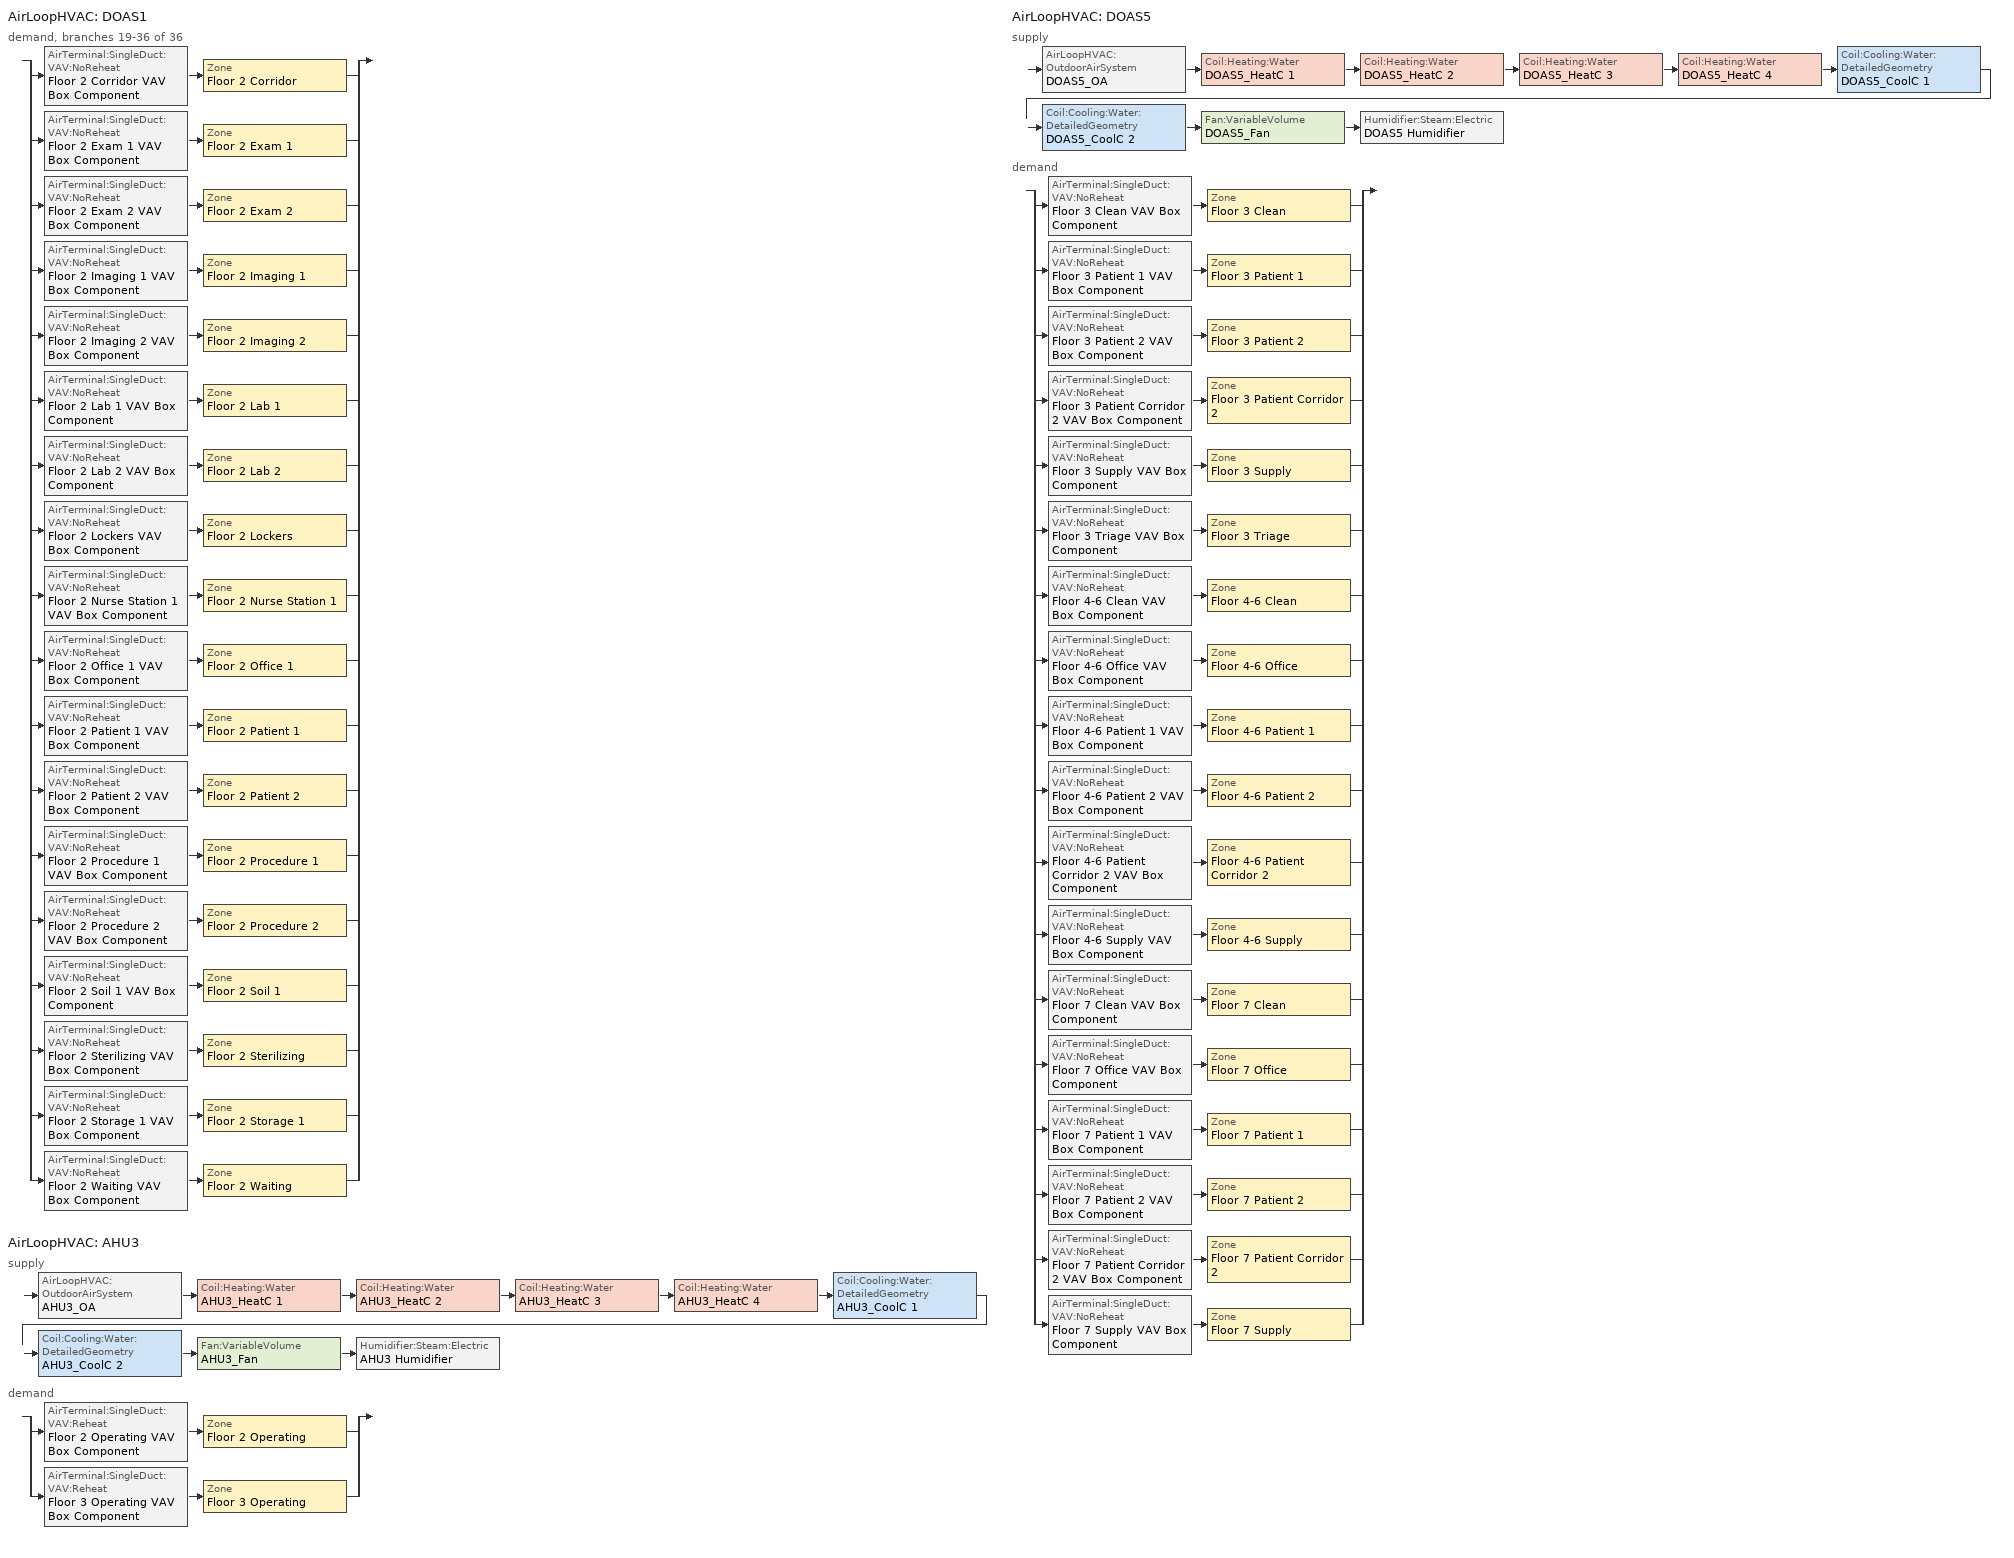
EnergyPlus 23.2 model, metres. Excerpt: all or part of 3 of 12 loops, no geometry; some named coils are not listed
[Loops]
AirLoopHVAC 'DOAS1'
 demand, branches 19-36 of 36: split
  | AirTerminal:SingleDuct:VAV:NoReheat 'Floor 2 Corridor VAV Box Component' > Zone 'Floor 2 Corridor'
  | AirTerminal:SingleDuct:VAV:NoReheat 'Floor 2 Exam 1 VAV Box Component' > Zone 'Floor 2 Exam 1'
  | AirTerminal:SingleDuct:VAV:NoReheat 'Floor 2 Exam 2 VAV Box Component' > Zone 'Floor 2 Exam 2'
  | AirTerminal:SingleDuct:VAV:NoReheat 'Floor 2 Imaging 1 VAV Box Component' > Zone 'Floor 2 Imaging 1'
  | AirTerminal:SingleDuct:VAV:NoReheat 'Floor 2 Imaging 2 VAV Box Component' > Zone 'Floor 2 Imaging 2'
  | AirTerminal:SingleDuct:VAV:NoReheat 'Floor 2 Lab 1 VAV Box Component' > Zone 'Floor 2 Lab 1'
  | AirTerminal:SingleDuct:VAV:NoReheat 'Floor 2 Lab 2 VAV Box Component' > Zone 'Floor 2 Lab 2'
  | AirTerminal:SingleDuct:VAV:NoReheat 'Floor 2 Lockers VAV Box Component' > Zone 'Floor 2 Lockers'
  | AirTerminal:SingleDuct:VAV:NoReheat 'Floor 2 Nurse Station 1 VAV Box Component' > Zone 'Floor 2 Nurse Station 1'
  | AirTerminal:SingleDuct:VAV:NoReheat 'Floor 2 Office 1 VAV Box Component' > Zone 'Floor 2 Office 1'
  | AirTerminal:SingleDuct:VAV:NoReheat 'Floor 2 Patient 1 VAV Box Component' > Zone 'Floor 2 Patient 1'
  | AirTerminal:SingleDuct:VAV:NoReheat 'Floor 2 Patient 2 VAV Box Component' > Zone 'Floor 2 Patient 2'
  | AirTerminal:SingleDuct:VAV:NoReheat 'Floor 2 Procedure 1 VAV Box Component' > Zone 'Floor 2 Procedure 1'
  | AirTerminal:SingleDuct:VAV:NoReheat 'Floor 2 Procedure 2 VAV Box Component' > Zone 'Floor 2 Procedure 2'
  | AirTerminal:SingleDuct:VAV:NoReheat 'Floor 2 Soil 1 VAV Box Component' > Zone 'Floor 2 Soil 1'
  | AirTerminal:SingleDuct:VAV:NoReheat 'Floor 2 Sterilizing VAV Box Component' > Zone 'Floor 2 Sterilizing'
  | AirTerminal:SingleDuct:VAV:NoReheat 'Floor 2 Storage 1 VAV Box Component' > Zone 'Floor 2 Storage 1'
  | AirTerminal:SingleDuct:VAV:NoReheat 'Floor 2 Waiting VAV Box Component' > Zone 'Floor 2 Waiting'
AirLoopHVAC 'AHU3'
 supply: AirLoopHVAC:OutdoorAirSystem 'AHU3_OA' > Coil:Heating:Water 'AHU3_HeatC 1' > Coil:Heating:Water 'AHU3_HeatC 2' > Coil:Heating:Water 'AHU3_HeatC 3' > Coil:Heating:Water 'AHU3_HeatC 4' > Coil:Cooling:Water:DetailedGeometry 'AHU3_CoolC 1' > Coil:Cooling:Water:DetailedGeometry 'AHU3_CoolC 2' > Fan:VariableVolume 'AHU3_Fan' > Humidifier:Steam:Electric 'AHU3 Humidifier'
 demand: split
  | AirTerminal:SingleDuct:VAV:Reheat 'Floor 2 Operating VAV Box Component' > Zone 'Floor 2 Operating'
  | AirTerminal:SingleDuct:VAV:Reheat 'Floor 3 Operating VAV Box Component' > Zone 'Floor 3 Operating'
AirLoopHVAC 'DOAS5'
 supply: AirLoopHVAC:OutdoorAirSystem 'DOAS5_OA' > Coil:Heating:Water 'DOAS5_HeatC 1' > Coil:Heating:Water 'DOAS5_HeatC 2' > Coil:Heating:Water 'DOAS5_HeatC 3' > Coil:Heating:Water 'DOAS5_HeatC 4' > Coil:Cooling:Water:DetailedGeometry 'DOAS5_CoolC 1' > Coil:Cooling:Water:DetailedGeometry 'DOAS5_CoolC 2' > Fan:VariableVolume 'DOAS5_Fan' > Humidifier:Steam:Electric 'DOAS5 Humidifier'
 demand: split
  | AirTerminal:SingleDuct:VAV:NoReheat 'Floor 3 Clean VAV Box Component' > Zone 'Floor 3 Clean'
  | AirTerminal:SingleDuct:VAV:NoReheat 'Floor 3 Patient 1 VAV Box Component' > Zone 'Floor 3 Patient 1'
  | AirTerminal:SingleDuct:VAV:NoReheat 'Floor 3 Patient 2 VAV Box Component' > Zone 'Floor 3 Patient 2'
  | AirTerminal:SingleDuct:VAV:NoReheat 'Floor 3 Patient Corridor 2 VAV Box Component' > Zone 'Floor 3 Patient Corridor 2'
  | AirTerminal:SingleDuct:VAV:NoReheat 'Floor 3 Supply VAV Box Component' > Zone 'Floor 3 Supply'
  | AirTerminal:SingleDuct:VAV:NoReheat 'Floor 3 Triage VAV Box Component' > Zone 'Floor 3 Triage'
  | AirTerminal:SingleDuct:VAV:NoReheat 'Floor 4-6 Clean VAV Box Component' > Zone 'Floor 4-6 Clean'
  | AirTerminal:SingleDuct:VAV:NoReheat 'Floor 4-6 Office VAV Box Component' > Zone 'Floor 4-6 Office'
  | AirTerminal:SingleDuct:VAV:NoReheat 'Floor 4-6 Patient 1 VAV Box Component' > Zone 'Floor 4-6 Patient 1'
  | AirTerminal:SingleDuct:VAV:NoReheat 'Floor 4-6 Patient 2 VAV Box Component' > Zone 'Floor 4-6 Patient 2'
  | AirTerminal:SingleDuct:VAV:NoReheat 'Floor 4-6 Patient Corridor 2 VAV Box Component' > Zone 'Floor 4-6 Patient Corridor 2'
  | AirTerminal:SingleDuct:VAV:NoReheat 'Floor 4-6 Supply VAV Box Component' > Zone 'Floor 4-6 Supply'
  | AirTerminal:SingleDuct:VAV:NoReheat 'Floor 7 Clean VAV Box Component' > Zone 'Floor 7 Clean'
  | AirTerminal:SingleDuct:VAV:NoReheat 'Floor 7 Office VAV Box Component' > Zone 'Floor 7 Office'
  | AirTerminal:SingleDuct:VAV:NoReheat 'Floor 7 Patient 1 VAV Box Component' > Zone 'Floor 7 Patient 1'
  | AirTerminal:SingleDuct:VAV:NoReheat 'Floor 7 Patient 2 VAV Box Component' > Zone 'Floor 7 Patient 2'
  | AirTerminal:SingleDuct:VAV:NoReheat 'Floor 7 Patient Corridor 2 VAV Box Component' > Zone 'Floor 7 Patient Corridor 2'
  | AirTerminal:SingleDuct:VAV:NoReheat 'Floor 7 Supply VAV Box Component' > Zone 'Floor 7 Supply'
[ComponentCost:LineItem]
Name | Line Item Type | Item | Cost per Each {$} | Quantity | Cost per Unit of Output Capacity {$/kW}
Daylighting:Floor 2 Corridor | Daylighting:Controls | Floor 2 Corridor | 1 | 1
Infiltration:Floor 2 Corridor | General | Floor 2 Corridor | 1 | 0
LIGHTING EQUIP:Floor 2 Corridor | Lights | Floor 2 Corridor |  |  | 1
ElectricEquipment:Floor 2 Corridor:ElecPlug | General | Floor 2 Corridor | 1 | 0.5217
Infiltration:Floor 2 Exam 1 | General | Floor 2 Exam 1 | 1 | 0
People:Floor 2 Exam 1 | General | Floor 2 Exam 1 | 1 | 20.9924
LIGHTING EQUIP:Floor 2 Exam 1 | Lights | Floor 2 Exam 1 |  |  | 1
ElectricEquipment:Floor 2 Exam 1:ElecPlug | General | Floor 2 Exam 1 | 1 | 4.1985
People:Floor 2 Exam 2 | General | Floor 2 Exam 2 | 1 | 6.7475
LIGHTING EQUIP:Floor 2 Exam 2 | Lights | Floor 2 Exam 2 |  |  | 1
ElectricEquipment:Floor 2 Exam 2:ElecPlug | General | Floor 2 Exam 2 | 1 | 1.3495
People:Floor 2 Imaging 1 | General | Floor 2 Imaging 1 | 1 | 11.5458
LIGHTING EQUIP:Floor 2 Imaging 1 | Lights | Floor 2 Imaging 1 |  |  | 1
ElectricEquipment:Floor 2 Imaging 1:ElecPlug | General | Floor 2 Imaging 1 | 1 | 2.3092
ElectricEquipment:Floor 2 Imaging 1:ElecProcess | General | Floor 2 Imaging 1 | 1 | 18.4797
Infiltration:Floor 2 Imaging 2 | General | Floor 2 Imaging 2 | 1 | 0
People:Floor 2 Imaging 2 | General | Floor 2 Imaging 2 | 1 | 16.9938
LIGHTING EQUIP:Floor 2 Imaging 2 | Lights | Floor 2 Imaging 2 |  |  | 1
ElectricEquipment:Floor 2 Imaging 2:ElecPlug | General | Floor 2 Imaging 2 | 1 | 3.3988
ElectricEquipment:Floor 2 Imaging 2:ElecProcess | General | Floor 2 Imaging 2 | 1 | 27.1996
People:Floor 2 Lab 1 | General | Floor 2 Lab 1 | 1 | 11.3959
LIGHTING EQUIP:Floor 2 Lab 1 | Lights | Floor 2 Lab 1 |  |  | 1
ElectricEquipment:Floor 2 Lab 1:ElecPlug | General | Floor 2 Lab 1 | 1 | 2.2792
ElectricEquipment:Floor 2 Lab 1:ElecProcess | General | Floor 2 Lab 1 | 1 | 6.8396
People:Floor 2 Lab 2 | General | Floor 2 Lab 2 | 1 | 16.9938
LIGHTING EQUIP:Floor 2 Lab 2 | Lights | Floor 2 Lab 2 |  |  | 1
ElectricEquipment:Floor 2 Lab 2:ElecPlug | General | Floor 2 Lab 2 | 1 | 3.3988
ElectricEquipment:Floor 2 Lab 2:ElecProcess | General | Floor 2 Lab 2 | 1 | 10.1995
People:Floor 2 Lockers | General | Floor 2 Lockers | 1 | 3.7486
LIGHTING EQUIP:Floor 2 Lockers | Lights | Floor 2 Lockers |  |  | 1
ElectricEquipment:Floor 2 Lockers:ElecPlug | General | Floor 2 Lockers | 1 | 0.1874
People:Floor 2 Nurse Station 1 | General | Floor 2 Nurse Station 1 | 1 | 6.4477
LIGHTING EQUIP:Floor 2 Nurse Station 1 | Lights | Floor 2 Nurse Station 1 |  |  | 1
ElectricEquipment:Floor 2 Nurse Station 1:ElecPlug | General | Floor 2 Nurse Station 1 | 1 | 0.3224
ElectricEquipment:Floor 2 Nurse Station 1:ElecProcess | General | Floor 2 Nurse Station 1 | 1 | 0.6448
People:Floor 2 Office 1 | General | Floor 2 Office 1 | 1 | 11.6957
LIGHTING EQUIP:Floor 2 Office 1 | Lights | Floor 2 Office 1 |  |  | 1
ElectricEquipment:Floor 2 Office 1:ElecPlug | General | Floor 2 Office 1 | 1 | 1.1696
Infiltration:Floor 2 Operating | General | Floor 2 Operating | 1 | 0
People:Floor 2 Operating | General | Floor 2 Operating | 1 | 96.345
LIGHTING EQUIP:Floor 2 Operating | Lights | Floor 2 Operating |  |  | 1
ElectricEquipment:Floor 2 Operating:ElecPlug | General | Floor 2 Operating | 1 | 19.269
ElectricEquipment:Floor 2 Operating:ElecProcess | General | Floor 2 Operating | 1 | 57.8249
Infiltration:Floor 2 Patient 1 | General | Floor 2 Patient 1 | 1 | 0
People:Floor 2 Patient 1 | General | Floor 2 Patient 1 | 1 | 17.0338
LIGHTING EQUIP:Floor 2 Patient 1 | Lights | Floor 2 Patient 1 |  |  | 1
ElectricEquipment:Floor 2 Patient 1:ElecPlug | General | Floor 2 Patient 1 | 1 | 3.4068
People:Floor 2 Patient 2 | General | Floor 2 Patient 2 | 1 | 14.0249
LIGHTING EQUIP:Floor 2 Patient 2 | Lights | Floor 2 Patient 2 |  |  | 1
ElectricEquipment:Floor 2 Patient 2:ElecPlug | General | Floor 2 Patient 2 | 1 | 2.805
People:Floor 2 Procedure 1 | General | Floor 2 Procedure 1 | 1 | 12.5954
LIGHTING EQUIP:Floor 2 Procedure 1 | Lights | Floor 2 Procedure 1 |  |  | 1
ElectricEquipment:Floor 2 Procedure 1:ElecPlug | General | Floor 2 Procedure 1 | 1 | 2.5191
ElectricEquipment:Floor 2 Procedure 1:ElecProcess | General | Floor 2 Procedure 1 | 1 | 7.5596
People:Floor 2 Procedure 2 | General | Floor 2 Procedure 2 | 1 | 6.7975
LIGHTING EQUIP:Floor 2 Procedure 2 | Lights | Floor 2 Procedure 2 |  |  | 1
ElectricEquipment:Floor 2 Procedure 2:ElecPlug | General | Floor 2 Procedure 2 | 1 | 1.3595
ElectricEquipment:Floor 2 Procedure 2:ElecProcess | General | Floor 2 Procedure 2 | 1 | 4.0798
People:Floor 2 Soil 1 | General | Floor 2 Soil 1 | 1 | 2.4141
LIGHTING EQUIP:Floor 2 Soil 1 | Lights | Floor 2 Soil 1 |  |  | 1
LIGHTING EQUIP:Floor 2 Sterilizing | Lights | Floor 2 Sterilizing |  |  | 1
ElectricEquipment:Floor 2 Sterilizing:ElecPlug | General | Floor 2 Sterilizing | 1 | 1.3595
ElectricEquipment:Floor 2 Sterilizing:ElecProcess | General | Floor 2 Sterilizing | 1 | 6.8001
GasEquipment:Floor 2 Sterilizing:GasProcess | General | Floor 2 Sterilizing | 1 | 9.5203
LIGHTING EQUIP:Floor 2 Storage 1 | Lights | Floor 2 Storage 1 |  |  | 1
ElectricEquipment:Floor 2 Storage 1:ElecPlug | General | Floor 2 Storage 1 | 1 | 1.4995
Daylighting:Floor 2 Waiting | Daylighting:Controls | Floor 2 Waiting | 1 | 1
Infiltration:Floor 2 Waiting | General | Floor 2 Waiting | 1 | 0
People:Floor 2 Waiting | General | Floor 2 Waiting | 1 | 116.9937
LIGHTING EQUIP:Floor 2 Waiting | Lights | Floor 2 Waiting |  |  | 1
ElectricEquipment:Floor 2 Waiting:ElecPlug | General | Floor 2 Waiting | 1 | 0.3913
People:Floor 3 Clean | General | Floor 3 Clean | 1 | 2.4991
LIGHTING EQUIP:Floor 3 Clean | Lights | Floor 3 Clean |  |  | 1
ElectricEquipment:Floor 3 Clean:ElecPlug | General | Floor 3 Clean | 1 | 1.0001
Infiltration:Floor 3 Operating | General | Floor 3 Operating | 1 | 0
People:Floor 3 Operating | General | Floor 3 Operating | 1 | 8.9971
LIGHTING EQUIP:Floor 3 Operating | Lights | Floor 3 Operating |  |  | 1
ElectricEquipment:Floor 3 Operating:ElecPlug | General | Floor 3 Operating | 1 | 1.7994
ElectricEquipment:Floor 3 Operating:ElecProcess | General | Floor 3 Operating | 1 | 5.3999
Infiltration:Floor 3 Patient 1 | General | Floor 3 Patient 1 | 1 | 0
People:Floor 3 Patient 1 | General | Floor 3 Patient 1 | 1 | 24.9909
LIGHTING EQUIP:Floor 3 Patient 1 | Lights | Floor 3 Patient 1 |  |  | 1
ElectricEquipment:Floor 3 Patient 1:ElecPlug | General | Floor 3 Patient 1 | 1 | 4.9982
Infiltration:Floor 3 Patient 2 | General | Floor 3 Patient 2 | 1 | 0
People:Floor 3 Patient 2 | General | Floor 3 Patient 2 | 1 | 24.9909
LIGHTING EQUIP:Floor 3 Patient 2 | Lights | Floor 3 Patient 2 |  |  | 1
ElectricEquipment:Floor 3 Patient 2:ElecPlug | General | Floor 3 Patient 2 | 1 | 4.9982
Daylighting:Floor 3 Patient Corridor 2 | Daylighting:Controls | Floor 3 Patient Corridor 2 | 1 | 1
Infiltration:Floor 3 Patient Corridor 2 | General | Floor 3 Patient Corridor 2 | 1 | 0
LIGHTING EQUIP:Floor 3 Patient Corridor 2 | Lights | Floor 3 Patient Corridor 2 |  |  | 1
ElectricEquipment:Floor 3 Patient Corridor 2:ElecPlug | General | Floor 3 Patient Corridor 2 | 1 | 0.3355
Infiltration:Floor 3 Supply | General | Floor 3 Supply | 1 | 0
LIGHTING EQUIP:Floor 3 Supply | Lights | Floor 3 Supply |  |  | 1
ElectricEquipment:Floor 3 Supply:ElecPlug | General | Floor 3 Supply | 1 | 3.6787
Infiltration:Floor 3 Triage | General | Floor 3 Triage | 1 | 0
People:Floor 3 Triage | General | Floor 3 Triage | 1 | 7.4973
LIGHTING EQUIP:Floor 3 Triage | Lights | Floor 3 Triage |  |  | 1
ElectricEquipment:Floor 3 Triage:ElecPlug | General | Floor 3 Triage | 1 | 1.4995
People:Floor 4-6 Clean | General | Floor 4-6 Clean | 1 | 7.4973
LIGHTING EQUIP:Floor 4-6 Clean | Lights | Floor 4-6 Clean |  |  | 1
ElectricEquipment:Floor 4-6 Clean:ElecPlug | General | Floor 4-6 Clean | 1 | 3.0003
Daylighting:Floor 4-6 Office | Daylighting:Controls | Floor 4-6 Office | 1 | 1
Infiltration:Floor 4-6 Office | General | Floor 4-6 Office | 1 | 0
People:Floor 4-6 Office | General | Floor 4-6 Office | 1 | 22.4918
LIGHTING EQUIP:Floor 4-6 Office | Lights | Floor 4-6 Office |  |  | 1
ElectricEquipment:Floor 4-6 Office:ElecPlug | General | Floor 4-6 Office | 1 | 2.2492
Infiltration:Floor 4-6 Patient 1 | General | Floor 4-6 Patient 1 | 1 | 0
People:Floor 4-6 Patient 1 | General | Floor 4-6 Patient 1 | 1 | 74.9728
LIGHTING EQUIP:Floor 4-6 Patient 1 | Lights | Floor 4-6 Patient 1 |  |  | 1
ElectricEquipment:Floor 4-6 Patient 1:ElecPlug | General | Floor 4-6 Patient 1 | 1 | 14.9946
Infiltration:Floor 4-6 Patient 2 | General | Floor 4-6 Patient 2 | 1 | 0
People:Floor 4-6 Patient 2 | General | Floor 4-6 Patient 2 | 1 | 74.9728
LIGHTING EQUIP:Floor 4-6 Patient 2 | Lights | Floor 4-6 Patient 2 |  |  | 1
ElectricEquipment:Floor 4-6 Patient 2:ElecPlug | General | Floor 4-6 Patient 2 | 1 | 14.9946
Daylighting:Floor 4-6 Patient Corridor 2 | Daylighting:Controls | Floor 4-6 Patient Corridor 2 | 1 | 1
Infiltration:Floor 4-6 Patient Corridor 2 | General | Floor 4-6 Patient Corridor 2 | 1 | 0
LIGHTING EQUIP:Floor 4-6 Patient Corridor 2 | Lights | Floor 4-6 Patient Corridor 2 |  |  | 1
ElectricEquipment:Floor 4-6 Patient Corridor 2:ElecPlug | General | Floor 4-6 Patient Corridor 2 | 1 | 1.0066
Infiltration:Floor 4-6 Supply | General | Floor 4-6 Supply | 1 | 0
LIGHTING EQUIP:Floor 4-6 Supply | Lights | Floor 4-6 Supply |  |  | 1
ElectricEquipment:Floor 4-6 Supply:ElecPlug | General | Floor 4-6 Supply | 1 | 11.036
People:Floor 7 Clean | General | Floor 7 Clean | 1 | 2.4991
LIGHTING EQUIP:Floor 7 Clean | Lights | Floor 7 Clean |  |  | 1
ElectricEquipment:Floor 7 Clean:ElecPlug | General | Floor 7 Clean | 1 | 1.0001
Daylighting:Floor 7 Office | Daylighting:Controls | Floor 7 Office | 1 | 1
Infiltration:Floor 7 Office | General | Floor 7 Office | 1 | 0
People:Floor 7 Office | General | Floor 7 Office | 1 | 7.4973
LIGHTING EQUIP:Floor 7 Office | Lights | Floor 7 Office |  |  | 1
ElectricEquipment:Floor 7 Office:ElecPlug | General | Floor 7 Office | 1 | 0.7497
Infiltration:Floor 7 Patient 1 | General | Floor 7 Patient 1 | 1 | 0
People:Floor 7 Patient 1 | General | Floor 7 Patient 1 | 1 | 24.9909
LIGHTING EQUIP:Floor 7 Patient 1 | Lights | Floor 7 Patient 1 |  |  | 1
ElectricEquipment:Floor 7 Patient 1:ElecPlug | General | Floor 7 Patient 1 | 1 | 4.9982
Infiltration:Floor 7 Patient 2 | General | Floor 7 Patient 2 | 1 | 0
People:Floor 7 Patient 2 | General | Floor 7 Patient 2 | 1 | 24.9909
LIGHTING EQUIP:Floor 7 Patient 2 | Lights | Floor 7 Patient 2 |  |  | 1
ElectricEquipment:Floor 7 Patient 2:ElecPlug | General | Floor 7 Patient 2 | 1 | 4.9982
Daylighting:Floor 7 Patient Corridor 2 | Daylighting:Controls | Floor 7 Patient Corridor 2 | 1 | 1
Infiltration:Floor 7 Patient Corridor 2 | General | Floor 7 Patient Corridor 2 | 1 | 0
LIGHTING EQUIP:Floor 7 Patient Corridor 2 | Lights | Floor 7 Patient Corridor 2 |  |  | 1
ElectricEquipment:Floor 7 Patient Corridor 2:ElecPlug | General | Floor 7 Patient Corridor 2 | 1 | 0.3355
Infiltration:Floor 7 Supply | General | Floor 7 Supply | 1 | 0
LIGHTING EQUIP:Floor 7 Supply | Lights | Floor 7 Supply |  |  | 1
ElectricEquipment:Floor 7 Supply:ElecPlug | General | Floor 7 Supply | 1 | 3.6787
[Sizing:Zone] Zone Cooling Design Supply Air Temperature Input Method=SupplyAirTemperature; Zone Cooling Design Supply Air Temperature {C}=13; Zone Heating Design Supply Air Temperature Input Method=SupplyAirTemperature; Zone Heating Design Supply Air Temperature {C}=40; Zone Cooling Design Supply Air Humidity Ratio {kgWater/kgDryAir}=0.0085; Zone Heating Design Supply Air Humidity Ratio {kgWater/kgDryAir}=0.008; Cooling Design Air Flow Method=DesignDayWithLimit; Cooling Minimum Air Flow Fraction=0; Heating Design Air Flow Method=DesignDay; Heating Design Air Flow Rate {m3/s}=0; Account for Dedicated Outdoor Air System=No; Dedicated Outdoor Air System Control Strategy=NeutralSupplyAir; Dedicated Outdoor Air Low Setpoint Temperature for Design {C}=autosize; Dedicated Outdoor Air High Setpoint Temperature for Design {C}=autosize
Name | Design Specification Outdoor Air Object | Cooling Minimum Air Flow {m3/s}
Floor 2 Corridor | SZ DSOA Floor 2 Corridor | 0.670795
Floor 2 Exam 1 | SZ DSOA Floor 2 Exam 1 | 1.81369
Floor 2 Exam 2 | SZ DSOA Floor 2 Exam 2 | 0.582973
Floor 2 Imaging 1 | SZ DSOA Floor 2 Imaging 1 | 0.997532
Floor 2 Imaging 2 | SZ DSOA Floor 2 Imaging 2 | 1.46823
Floor 2 Lab 1 | SZ DSOA Floor 2 Lab 1 | 0.984577
Floor 2 Lab 2 | SZ DSOA Floor 2 Lab 2 | 1.46823
Floor 2 Lockers | SZ DSOA Floor 2 Lockers | 0.412954
Floor 2 Nurse Station 1 | SZ DSOA Floor 2 Nurse Station 1
Floor 2 Office 1 | SZ DSOA Floor 2 Office 1
Floor 2 Operating | SZ DSOA Floor 2 Operating | 30.3242
Floor 2 Patient 1 | SZ DSOA Floor 2 Patient 1 | 0.536132
Floor 2 Patient 2 | SZ DSOA Floor 2 Patient 2 | 0.441428
Floor 2 Procedure 1 | SZ DSOA Floor 2 Procedure 1 | 2.37862
Floor 2 Procedure 2 | SZ DSOA Floor 2 Procedure 2 | 1.2837
Floor 2 Soil 1 | SZ DSOA Floor 2 Soil 1 | 0.360542
Floor 2 Sterilizing | SZ DSOA Floor 2 Sterilizing | 0.992726
Floor 2 Storage 1 | SZ DSOA Floor 2 Storage 1
Floor 2 Waiting | SZ DSOA Floor 2 Waiting
Floor 3 Clean | SZ DSOA Floor 3 Clean | 0.137258
Floor 3 Operating | SZ DSOA Floor 3 Operating | 2.83168
Floor 3 Patient 1 | SZ DSOA Floor 3 Patient 1 | 0.786579
Floor 3 Patient 2 | SZ DSOA Floor 3 Patient 2 | 0.786579
Floor 3 Patient Corridor 2 | SZ DSOA Floor 3 Patient Corridor 2 | 0.431373
Floor 3 Supply | SZ DSOA Floor 3 Supply | 0.949432
Floor 3 Triage | SZ DSOA Floor 3 Triage | 1.17987
Floor 4-6 Clean | SZ DSOA Floor 4-6 Clean | 0.137258
Floor 4-6 Office | SZ DSOA Floor 4-6 Office
Floor 4-6 Patient 1 | SZ DSOA Floor 4-6 Patient 1 | 0.786579
Floor 4-6 Patient 2 | SZ DSOA Floor 4-6 Patient 2 | 0.786579
Floor 4-6 Patient Corridor 2 | SZ DSOA Floor 4-6 Patient Corridor 2 | 0.431373
Floor 4-6 Supply | SZ DSOA Floor 4-6 Supply | 0.949432
Floor 7 Clean | SZ DSOA Floor 7 Clean | 0.137258
Floor 7 Office | SZ DSOA Floor 7 Office
Floor 7 Patient 1 | SZ DSOA Floor 7 Patient 1 | 0.786579
Floor 7 Patient 2 | SZ DSOA Floor 7 Patient 2 | 0.786579
Floor 7 Patient Corridor 2 | SZ DSOA Floor 7 Patient Corridor 2 | 0.431373
Floor 7 Supply | SZ DSOA Floor 7 Supply | 0.949432
[DesignSpecification:OutdoorAir]
Name | Outdoor Air Method | Outdoor Air Flow per Person {m3/s-person} | Outdoor Air Flow per Zone Floor Area {m3/s-m2} | Outdoor Air Flow per Zone {m3/s} | Outdoor Air Flow Air Changes per Hour {1/hr}
SZ DSOA Floor 2 Corridor | Flow/Zone | 0 | 0 | 0.147344
Floor 2 Corridor VAV Box OA Design Spec; Floor 3 Patient Corridor 2 VAV Box OA Design Spec; Floor 4-6 Patient Corridor 2 VAV Box OA Design Spec; Floor 7 Patient Corridor 2 VAV Box OA Design Spec | Sum | 0 | 0.000305 | 0 | 0
SZ DSOA Floor 2 Exam 1 | Flow/Zone | 0 | 0 | 0.168551
Floor 2 Exam 1 VAV Box OA Design Spec; Floor 2 Exam 2 VAV Box OA Design Spec; Floor 2 Imaging 1 VAV Box OA Design Spec; Floor 2 Imaging 2 VAV Box OA Design Spec; Floor 2 Lab 1 VAV Box OA Design Spec; Floor 2 Lab 2 VAV Box OA Design Spec; Floor 2 Nurse Station 1 VAV Box OA Design Spec; Floor 2 Office 1 VAV Box OA Design Spec; Floor 2 Soil 1 VAV Box OA Design Spec; Floor 2 Waiting VAV Box OA Design Spec; Floor 3 Clean VAV Box OA Design Spec; Floor 4-6 Clean VAV Box OA Design Spec; Floor 4-6 Office VAV Box OA Design Spec; Floor 7 Clean VAV Box OA Design Spec; Floor 7 Office VAV Box OA Design Spec | Sum | 0.00236 | 0.000305 | 0 | 0
SZ DSOA Floor 2 Exam 2 | Flow/Zone | 0 | 0 | 0.054177
SZ DSOA Floor 2 Imaging 1 | Flow/Zone | 0 | 0 | 0.0927029
SZ DSOA Floor 2 Imaging 2; SZ DSOA Floor 2 Lab 2 | Flow/Zone | 0 | 0 | 0.136446
SZ DSOA Floor 2 Lab 1 | Flow/Zone | 0 | 0 | 0.091499
SZ DSOA Floor 2 Lockers | Flow/Zone | 0 | 0 | 0.17698
Floor 2 Lockers VAV Box OA Design Spec | Sum | 0 | 0.00254 | 0 | 0
SZ DSOA Floor 2 Nurse Station 1 | Flow/Zone | 0 | 0 | 0.0517692
SZ DSOA Floor 2 Office 1 | Flow/Zone | 0 | 0 | 0.0939069
SZ DSOA Floor 2 Operating | Flow/Zone | 0 | 0 | 6.06484
Floor 2 Operating VAV Box OA Design Spec | Flow/Zone | 0 | 0 | 6.0648 | 0
SZ DSOA Floor 2 Patient 1 | Flow/Zone | 0 | 0 | 0.536132
Floor 2 Patient 1 VAV Box OA Design Spec; Floor 2 Patient 2 VAV Box OA Design Spec; Floor 3 Patient 1 VAV Box OA Design Spec; Floor 3 Patient 2 VAV Box OA Design Spec; Floor 3 Triage VAV Box OA Design Spec; Floor 4-6 Patient 1 VAV Box OA Design Spec; Floor 4-6 Patient 2 VAV Box OA Design Spec; Floor 7 Patient 1 VAV Box OA Design Spec; Floor 7 Patient 2 VAV Box OA Design Spec | Sum | 0 | 0 | 0 | 2
SZ DSOA Floor 2 Patient 2 | Flow/Zone | 0 | 0 | 0.441428
SZ DSOA Floor 2 Procedure 1 | Flow/Zone | 0 | 0 | 0.594654
Floor 2 Procedure 1 VAV Box OA Design Spec; Floor 2 Procedure 2 VAV Box OA Design Spec | Sum | 0 | 0 | 0 | 3
SZ DSOA Floor 2 Procedure 2 | Flow/Zone | 0 | 0 | 0.320924
SZ DSOA Floor 2 Soil 1 | Flow/Zone | 0 | 0 | 0.0193833
SZ DSOA Floor 2 Sterilizing | Flow/Zone | 0 | 0 | 0.0770724
Floor 2 Sterilizing VAV Box OA Design Spec; Floor 2 Storage 1 VAV Box OA Design Spec; Floor 3 Supply VAV Box OA Design Spec; Floor 4-6 Supply VAV Box OA Design Spec; Floor 7 Supply VAV Box OA Design Spec | Sum | 0 | 0.00061 | 0 | 0
SZ DSOA Floor 2 Storage 1 | Flow/Zone | 0 | 0 | 0.0850063
SZ DSOA Floor 2 Waiting | Flow/Zone | 0 | 0 | 0.386613
SZ DSOA Floor 3 Clean; SZ DSOA Floor 4-6 Clean; SZ DSOA Floor 7 Clean | Flow/Zone | 0 | 0 | 0.0200656
SZ DSOA Floor 3 Operating | Flow/Zone | 0 | 0 | 0.566362
Floor 3 Operating VAV Box OA Design Spec | Flow/Zone | 0 | 0 | 0.5664 | 0
SZ DSOA Floor 3 Patient 1; SZ DSOA Floor 3 Patient 2; SZ DSOA Floor 4-6 Patient 1; SZ DSOA Floor 4-6 Patient 2; SZ DSOA Floor 7 Patient 1; SZ DSOA Floor 7 Patient 2 | Flow/Zone | 0 | 0 | 0.786579
SZ DSOA Floor 3 Patient Corridor 2; SZ DSOA Floor 4-6 Patient Corridor 2; SZ DSOA Floor 7 Patient Corridor 2 | Flow/Zone | 0 | 0 | 0.0947534
SZ DSOA Floor 3 Supply; SZ DSOA Floor 4-6 Supply; SZ DSOA Floor 7 Supply | Flow/Zone | 0 | 0 | 0.208549
SZ DSOA Floor 3 Triage | Flow/Zone | 0 | 0 | 0.235974
SZ DSOA Floor 4-6 Office; SZ DSOA Floor 7 Office | Flow/Zone | 0 | 0 | 0.0601967
[ZoneControl:Thermostat] Control Type Schedule=Dual Zone Control Type Sched
Name | Zone or ZoneList | Control 1
Floor 2 Corridor Thermostat | Floor 2 Corridor | Floor 2 Corridor DualSPSched
Floor 2 Exam 1 Thermostat | Floor 2 Exam 1 | Floor 2 Exam 1 DualSPSched
Floor 2 Exam 2 Thermostat | Floor 2 Exam 2 | Floor 2 Exam 2 DualSPSched
Floor 2 Imaging 1 Thermostat | Floor 2 Imaging 1 | Floor 2 Imaging 1 DualSPSched
Floor 2 Imaging 2 Thermostat | Floor 2 Imaging 2 | Floor 2 Imaging 2 DualSPSched
Floor 2 Lab 1 Thermostat | Floor 2 Lab 1 | Floor 2 Lab 1 DualSPSched
Floor 2 Lab 2 Thermostat | Floor 2 Lab 2 | Floor 2 Lab 2 DualSPSched
Floor 2 Lockers Thermostat | Floor 2 Lockers | Floor 2 Lockers DualSPSched
Floor 2 Nurse Station 1 Thermostat | Floor 2 Nurse Station 1 | Floor 2 Nurse Station 1 DualSPSched
Floor 2 Office 1 Thermostat | Floor 2 Office 1 | Floor 2 Office 1 DualSPSched
Floor 2 Operating Thermostat | Floor 2 Operating | Floor 2 Operating DualSPSched
Floor 2 Patient 1 Thermostat | Floor 2 Patient 1 | Floor 2 Patient 1 DualSPSched
Floor 2 Patient 2 Thermostat | Floor 2 Patient 2 | Floor 2 Patient 2 DualSPSched
Floor 2 Procedure 1 Thermostat | Floor 2 Procedure 1 | Floor 2 Procedure 1 DualSPSched
Floor 2 Procedure 2 Thermostat | Floor 2 Procedure 2 | Floor 2 Procedure 2 DualSPSched
Floor 2 Soil 1 Thermostat | Floor 2 Soil 1 | Floor 2 Soil 1 DualSPSched
Floor 2 Sterilizing Thermostat | Floor 2 Sterilizing | Floor 2 Sterilizing DualSPSched
Floor 2 Storage 1 Thermostat | Floor 2 Storage 1 | Floor 2 Storage 1 DualSPSched
Floor 2 Waiting Thermostat | Floor 2 Waiting | Floor 2 Waiting DualSPSched
Floor 3 Clean Thermostat | Floor 3 Clean | Floor 3 Clean DualSPSched
Floor 3 Operating Thermostat | Floor 3 Operating | Floor 3 Operating DualSPSched
Floor 3 Patient 1 Thermostat | Floor 3 Patient 1 | Floor 3 Patient 1 DualSPSched
Floor 3 Patient 2 Thermostat | Floor 3 Patient 2 | Floor 3 Patient 2 DualSPSched
Floor 3 Patient Corridor 2 Thermostat | Floor 3 Patient Corridor 2 | Floor 3 Patient Corridor 2 DualSPSched
Floor 3 Supply Thermostat | Floor 3 Supply | Floor 3 Supply DualSPSched
Floor 3 Triage Thermostat | Floor 3 Triage | Floor 3 Triage DualSPSched
Floor 4-6 Clean Thermostat | Floor 4-6 Clean | Floor 4-6 Clean DualSPSched
Floor 4-6 Office Thermostat | Floor 4-6 Office | Floor 4-6 Office DualSPSched
Floor 4-6 Patient 1 Thermostat | Floor 4-6 Patient 1 | Floor 4-6 Patient 1 DualSPSched
Floor 4-6 Patient 2 Thermostat | Floor 4-6 Patient 2 | Floor 4-6 Patient 2 DualSPSched
Floor 4-6 Patient Corridor 2 Thermostat | Floor 4-6 Patient Corridor 2 | Floor 4-6 Patient Corridor 2 DualSPSched
Floor 4-6 Supply Thermostat | Floor 4-6 Supply | Floor 4-6 Supply DualSPSched
Floor 7 Clean Thermostat | Floor 7 Clean | Floor 7 Clean DualSPSched
Floor 7 Office Thermostat | Floor 7 Office | Floor 7 Office DualSPSched
Floor 7 Patient 1 Thermostat | Floor 7 Patient 1 | Floor 7 Patient 1 DualSPSched
Floor 7 Patient 2 Thermostat | Floor 7 Patient 2 | Floor 7 Patient 2 DualSPSched
Floor 7 Patient Corridor 2 Thermostat | Floor 7 Patient Corridor 2 | Floor 7 Patient Corridor 2 DualSPSched
Floor 7 Supply Thermostat | Floor 7 Supply | Floor 7 Supply DualSPSched
[ThermostatSetpoint:DualSetpoint]
Name | Heating Setpoint Temperature Schedule | Cooling Setpoint Temperature Schedule
Floor 2 Corridor DualSPSched; Floor 2 Imaging 1 DualSPSched; Floor 2 Imaging 2 DualSPSched; Floor 2 Lab 1 DualSPSched; Floor 2 Lab 2 DualSPSched; Floor 2 Lockers DualSPSched; Floor 2 Nurse Station 1 DualSPSched; Floor 2 Patient 1 DualSPSched; Floor 2 Patient 2 DualSPSched; Floor 2 Soil 1 DualSPSched; Floor 2 Sterilizing DualSPSched; Floor 2 Waiting DualSPSched; Floor 3 Clean DualSPSched; Floor 3 Patient 1 DualSPSched; Floor 3 Patient 2 DualSPSched; Floor 3 Patient Corridor 2 DualSPSched; Floor 3 Supply DualSPSched; Floor 3 Triage DualSPSched; Floor 4-6 Clean DualSPSched; Floor 4-6 Patient 1 DualSPSched; Floor 4-6 Patient 2 DualSPSched; Floor 4-6 Patient Corridor 2 DualSPSched; Floor 4-6 Supply DualSPSched; Floor 7 Clean DualSPSched; Floor 7 Patient 1 DualSPSched; Floor 7 Patient 2 DualSPSched; Floor 7 Patient Corridor 2 DualSPSched; Floor 7 Supply DualSPSched | HEATING_TSTAT_24_7 | COOLING_TSTAT_24_7
Floor 2 Exam 1 DualSPSched; Floor 2 Exam 2 DualSPSched; Floor 2 Office 1 DualSPSched; Floor 2 Procedure 1 DualSPSched; Floor 2 Procedure 2 DualSPSched; Floor 2 Storage 1 DualSPSched; Floor 4-6 Office DualSPSched; Floor 7 Office DualSPSched | HEATING_TSTAT_OFFICE | COOLING_TSTAT_OFFICE
Floor 2 Operating DualSPSched; Floor 3 Operating DualSPSched | HEATING_TSTAT_OR | COOLING_TSTAT_OR
[Zone equipment]
Floor 2 Corridor: Floor 2 Corridor Heat Pump, Floor 2 Corridor VAV Box Component
Floor 2 Exam 1: Floor 2 Exam 1 Heat Pump, Floor 2 Exam 1 VAV Box Component
Floor 2 Exam 2: Floor 2 Exam 2 Heat Pump, Floor 2 Exam 2 VAV Box Component
Floor 2 Imaging 1: Floor 2 Imaging 1 Heat Pump, Floor 2 Imaging 1 VAV Box Component
Floor 2 Imaging 2: Floor 2 Imaging 2 Heat Pump, Floor 2 Imaging 2 VAV Box Component
Floor 2 Lab 1: Floor 2 Lab 1 Heat Pump, Floor 2 Lab 1 VAV Box Component
Floor 2 Lab 2: Floor 2 Lab 2 Heat Pump, Floor 2 Lab 2 VAV Box Component
Floor 2 Lockers: Floor 2 Lockers VAV Box Component, Floor 2 Lockers Heat Pump, Floor 2 Lockers Exhaust Fan 1
Floor 2 Nurse Station 1: Floor 2 Nurse Station 1 Heat Pump, Floor 2 Nurse Station 1 VAV Box Component
Floor 2 Office 1: Floor 2 Office 1 Heat Pump, Floor 2 Office 1 VAV Box Component
Floor 2 Operating: Floor 2 Operating VAV Box Component
Floor 2 Patient 1: Floor 2 Patient 1 VAV Box Component, Floor 2 Patient 1 Heat Pump
Floor 2 Patient 2: Floor 2 Patient 2 VAV Box Component, Floor 2 Patient 2 Heat Pump
Floor 2 Procedure 1: Floor 2 Procedure 1 VAV Box Component, Floor 2 Procedure 1 Heat Pump
Floor 2 Procedure 2: Floor 2 Procedure 2 VAV Box Component, Floor 2 Procedure 2 Heat Pump
Floor 2 Soil 1: Floor 2 Soil 1 VAV Box Component, Floor 2 Soil 1 Heat Pump, Floor 2 Soil 1 Exhaust Fan 1
Floor 2 Sterilizing: Floor 2 Sterilizing VAV Box Component, Floor 2 Sterilizing Heat Pump, Floor 2 Sterilizing Exhaust Fan 1
Floor 2 Storage 1: Floor 2 Storage 1 Heat Pump, Floor 2 Storage 1 VAV Box Component
Floor 2 Waiting: Floor 2 Waiting Heat Pump, Floor 2 Waiting VAV Box Component
Floor 3 Clean: Floor 3 Clean Heat Pump, Floor 3 Clean VAV Box Component
Floor 3 Operating: Floor 3 Operating VAV Box Component
Floor 3 Patient 1: Floor 3 Patient 1 VAV Box Component, Floor 3 Patient 1 Heat Pump
Floor 3 Patient 2: Floor 3 Patient 2 VAV Box Component, Floor 3 Patient 2 Heat Pump
Floor 3 Patient Corridor 2: Floor 3 Patient Corridor 2 Heat Pump, Floor 3 Patient Corridor 2 VAV Box Component
Floor 3 Supply: Floor 3 Supply Heat Pump, Floor 3 Supply VAV Box Component
Floor 3 Triage: Floor 3 Triage VAV Box Component, Floor 3 Triage Heat Pump, Floor 3 Triage Exhaust Fan 1
Floor 4-6 Clean: Floor 4-6 Clean Heat Pump, Floor 4-6 Clean VAV Box Component
Floor 4-6 Office: Floor 4-6 Office Heat Pump, Floor 4-6 Office VAV Box Component
Floor 4-6 Patient 1: Floor 4-6 Patient 1 VAV Box Component, Floor 4-6 Patient 1 Heat Pump
Floor 4-6 Patient 2: Floor 4-6 Patient 2 VAV Box Component, Floor 4-6 Patient 2 Heat Pump
Floor 4-6 Patient Corridor 2: Floor 4-6 Patient Corridor 2 Heat Pump, Floor 4-6 Patient Corridor 2 VAV Box Component
Floor 4-6 Supply: Floor 4-6 Supply Heat Pump, Floor 4-6 Supply VAV Box Component
Floor 7 Clean: Floor 7 Clean Heat Pump, Floor 7 Clean VAV Box Component
Floor 7 Office: Floor 7 Office Heat Pump, Floor 7 Office VAV Box Component
Floor 7 Patient 1: Floor 7 Patient 1 VAV Box Component, Floor 7 Patient 1 Heat Pump
Floor 7 Patient 2: Floor 7 Patient 2 VAV Box Component, Floor 7 Patient 2 Heat Pump
Floor 7 Patient Corridor 2: Floor 7 Patient Corridor 2 Heat Pump, Floor 7 Patient Corridor 2 VAV Box Component
Floor 7 Supply: Floor 7 Supply Heat Pump, Floor 7 Supply VAV Box Component
[AirTerminal:SingleDuct:VAV:NoReheat] Availability Schedule=ALWAYS_ON; Maximum Air Flow Rate {m3/s}=AUTOSIZE; Zone Minimum Air Flow Input Method=Scheduled
Name | Minimum Air Flow Fraction Schedule | Design Specification Outdoor Air Object
Floor 2 Corridor VAV Box Component | DCV_SCH | Floor 2 Corridor VAV Box OA Design Spec
Floor 2 Exam 1 VAV Box Component | DCV_SCH | Floor 2 Exam 1 VAV Box OA Design Spec
Floor 2 Exam 2 VAV Box Component | DCV_SCH | Floor 2 Exam 2 VAV Box OA Design Spec
Floor 2 Imaging 1 VAV Box Component | DCV_SCH | Floor 2 Imaging 1 VAV Box OA Design Spec
Floor 2 Imaging 2 VAV Box Component | DCV_SCH | Floor 2 Imaging 2 VAV Box OA Design Spec
Floor 2 Lab 1 VAV Box Component | DCV_SCH | Floor 2 Lab 1 VAV Box OA Design Spec
Floor 2 Lab 2 VAV Box Component | DCV_SCH | Floor 2 Lab 2 VAV Box OA Design Spec
Floor 2 Lockers VAV Box Component | ALWAYS_ON | Floor 2 Lockers VAV Box OA Design Spec
Floor 2 Nurse Station 1 VAV Box Component | DCV_SCH | Floor 2 Nurse Station 1 VAV Box OA Design Spec
Floor 2 Office 1 VAV Box Component | DCV_SCH | Floor 2 Office 1 VAV Box OA Design Spec
Floor 2 Patient 1 VAV Box Component | ALWAYS_ON | Floor 2 Patient 1 VAV Box OA Design Spec
Floor 2 Patient 2 VAV Box Component | ALWAYS_ON | Floor 2 Patient 2 VAV Box OA Design Spec
Floor 2 Procedure 1 VAV Box Component | ALWAYS_ON | Floor 2 Procedure 1 VAV Box OA Design Spec
Floor 2 Procedure 2 VAV Box Component | ALWAYS_ON | Floor 2 Procedure 2 VAV Box OA Design Spec
Floor 2 Soil 1 VAV Box Component | ALWAYS_ON | Floor 2 Soil 1 VAV Box OA Design Spec
Floor 2 Sterilizing VAV Box Component | ALWAYS_ON | Floor 2 Sterilizing VAV Box OA Design Spec
Floor 2 Storage 1 VAV Box Component | DCV_SCH | Floor 2 Storage 1 VAV Box OA Design Spec
Floor 2 Waiting VAV Box Component | DCV_SCH | Floor 2 Waiting VAV Box OA Design Spec
Floor 3 Clean VAV Box Component | DCV_SCH | Floor 3 Clean VAV Box OA Design Spec
Floor 3 Patient 1 VAV Box Component | ALWAYS_ON | Floor 3 Patient 1 VAV Box OA Design Spec
Floor 3 Patient 2 VAV Box Component | ALWAYS_ON | Floor 3 Patient 2 VAV Box OA Design Spec
Floor 3 Patient Corridor 2 VAV Box Component | DCV_SCH | Floor 3 Patient Corridor 2 VAV Box OA Design Spec
Floor 3 Supply VAV Box Component | DCV_SCH | Floor 3 Supply VAV Box OA Design Spec
Floor 3 Triage VAV Box Component | ALWAYS_ON | Floor 3 Triage VAV Box OA Design Spec
Floor 4-6 Clean VAV Box Component | DCV_SCH | Floor 4-6 Clean VAV Box OA Design Spec
Floor 4-6 Office VAV Box Component | DCV_SCH | Floor 4-6 Office VAV Box OA Design Spec
Floor 4-6 Patient 1 VAV Box Component | ALWAYS_ON | Floor 4-6 Patient 1 VAV Box OA Design Spec
Floor 4-6 Patient 2 VAV Box Component | ALWAYS_ON | Floor 4-6 Patient 2 VAV Box OA Design Spec
Floor 4-6 Patient Corridor 2 VAV Box Component | DCV_SCH | Floor 4-6 Patient Corridor 2 VAV Box OA Design Spec
Floor 4-6 Supply VAV Box Component | DCV_SCH | Floor 4-6 Supply VAV Box OA Design Spec
Floor 7 Clean VAV Box Component | DCV_SCH | Floor 7 Clean VAV Box OA Design Spec
Floor 7 Office VAV Box Component | DCV_SCH | Floor 7 Office VAV Box OA Design Spec
Floor 7 Patient 1 VAV Box Component | ALWAYS_ON | Floor 7 Patient 1 VAV Box OA Design Spec
Floor 7 Patient 2 VAV Box Component | ALWAYS_ON | Floor 7 Patient 2 VAV Box OA Design Spec
Floor 7 Patient Corridor 2 VAV Box Component | DCV_SCH | Floor 7 Patient Corridor 2 VAV Box OA Design Spec
Floor 7 Supply VAV Box Component | DCV_SCH | Floor 7 Supply VAV Box OA Design Spec
[Fan:ZoneExhaust] Availability Schedule=Hours_of_operation; Fan Total Efficiency=0.5; Pressure Rise {Pa}=187
Name | Maximum Flow Rate {m3/s}
Floor 2 Lockers Exhaust Fan 1 | 0.177
Floor 2 Soil 1 Exhaust Fan 1 | 0.0194
Floor 2 Sterilizing Exhaust Fan 1 | 0.077
Floor 3 Triage Exhaust Fan 1 | 0.236
[AirTerminal:SingleDuct:VAV:Reheat] Availability Schedule=ALWAYS_ON; Maximum Air Flow Rate {m3/s}=AUTOSIZE; Zone Minimum Air Flow Input Method=Scheduled; Minimum Air Flow Fraction Schedule=ALWAYS_ON; Maximum Hot Water or Steam Flow Rate {m3/s}=AUTOSIZE; Minimum Hot Water or Steam Flow Rate {m3/s}=0; Convergence Tolerance=0.001; Damper Heating Action=ReverseWithLimits; Maximum Flow per Zone Floor Area During Reheat {m3/s-m2}=AUTOCALCULATE; Maximum Flow Fraction During Reheat=AUTOCALCULATE
Name | Reheat Coil | Design Specification Outdoor Air Object
Floor 2 Operating VAV Box Component | Floor 2 Operating VAV Box Reheat Coil | Floor 2 Operating VAV Box OA Design Spec
Floor 3 Operating VAV Box Component | Floor 3 Operating VAV Box Reheat Coil | Floor 3 Operating VAV Box OA Design Spec
[Coil:Heating:Water] Availability Schedule=ALWAYS_ON; U-Factor Times Area Value {W/K}=AUTOSIZE; Maximum Water Flow Rate {m3/s}=AUTOSIZE; Performance Input Method=UFactorTimesAreaAndDesignWaterFlowRate; Rated Capacity {W}=AUTOSIZE; Rated Inlet Water Temperature {C}=82.2; Rated Inlet Air Temperature {C}=16.6; Rated Outlet Water Temperature {C}=71.1; Rated Outlet Air Temperature {C}=32.2
AHU3_HeatC 1; AHU3_HeatC 2; AHU3_HeatC 3; AHU3_HeatC 4; DOAS5_HeatC 1; DOAS5_HeatC 2; DOAS5_HeatC 3; DOAS5_HeatC 4
[AirLoopHVAC] Design Supply Air Flow Rate {m3/s}=AUTOSIZE
AHU3; DOAS5
[Controller:WaterCoil] Actuator Variable=Flow; Maximum Actuated Flow {m3/s}=AUTOSIZE; Minimum Actuated Flow {m3/s}=0
Name | Control Variable | Action | Controller Convergence Tolerance {deltaC}
AHU3_HeatC 1_Controller; AHU3_HeatC 2_Controller; AHU3_HeatC 3_Controller; AHU3_HeatC 4_Controller; DOAS5_HeatC 1_Controller; DOAS5_HeatC 2_Controller; DOAS5_HeatC 3_Controller; DOAS5_HeatC 4_Controller | Temperature | Normal | 0.0001
AHU3_CoolC 1_Controller; AHU3_CoolC 2_Controller; DOAS5_CoolC 1_Controller; DOAS5_CoolC 2_Controller | TemperatureAndHumidityRatio | Reverse
[SetpointManager:MixedAir] Control Variable=Temperature
Name | Setpoint Node or NodeList
AHU3_HeatC 1 SAT Manager | AHU3_HeatC 1-AHU3_HeatC 2Node
AHU3_HeatC 2 SAT Manager | AHU3_HeatC 2-AHU3_HeatC 3Node
AHU3_HeatC 3 SAT Manager | AHU3_HeatC 3-AHU3_HeatC 4Node
AHU3_HeatC 4 SAT Manager | AHU3_HeatC 4-AHU3_CoolC 1Node
AHU3_CoolC 1 SAT Manager | AHU3_CoolC 1-AHU3_CoolC 2Node
AHU3_OAMixed Air Temp Manager | AHU3_OA-AHU3_HeatC 1Node
DOAS5_HeatC 1 SAT Manager | DOAS5_HeatC 1-DOAS5_HeatC 2Node
DOAS5_HeatC 2 SAT Manager | DOAS5_HeatC 2-DOAS5_HeatC 3Node
DOAS5_HeatC 3 SAT Manager | DOAS5_HeatC 3-DOAS5_HeatC 4Node
DOAS5_HeatC 4 SAT Manager | DOAS5_HeatC 4-DOAS5_CoolC 1Node
DOAS5_CoolC 1 SAT Manager | DOAS5_CoolC 1-DOAS5_CoolC 2Node
DOAS5_OAMixed Air Temp Manager | DOAS5_OA-DOAS5_HeatC 1Node
[SetpointManager:SingleZone:Humidity:Maximum]
Name | Setpoint Node or NodeList
AHU3_CoolC 1 HUMRAT setpoint | AHU3_CoolC 1-AHU3_CoolC 2Node
AHU3_CoolC 2 HUMRAT setpoint | AHU3_CoolC 2-AHU3_FanNode
DOAS5_CoolC 1 HUMRAT setpoint | DOAS5_CoolC 1-DOAS5_CoolC 2Node
DOAS5_CoolC 2 HUMRAT setpoint | DOAS5_CoolC 2-DOAS5_FanNode
[SetpointManager:SingleZone:Humidity:Minimum]
Name | Setpoint Node or NodeList
AHU3 Humidifier HUMRAT setpoint | AHU3 Supply Equipment Outlet Node
DOAS5 Humidifier HUMRAT setpoint | DOAS5 Supply Equipment Outlet Node
[Sizing:System] Design Outdoor Air Flow Rate {m3/s}=AUTOSIZE; Central Heating Maximum System Air Flow Ratio=0.3; Preheat Design Temperature {C}=7; Preheat Design Humidity Ratio {kgWater/kgDryAir}=0.008; Precool Design Humidity Ratio {kgWater/kgDryAir}=0.008; Type of Zone Sum to Use=NonCoincident; Central Cooling Design Supply Air Humidity Ratio {kgWater/kgDryAir}=0.0085; Central Heating Design Supply Air Humidity Ratio {kgWater/kgDryAir}=0.008; Cooling Supply Air Flow Rate Method=DesignDay; Cooling Supply Air Flow Rate {m3/s}=0; Heating Supply Air Flow Rate Method=DesignDay; Heating Supply Air Flow Rate {m3/s}=0; Zone Maximum Outdoor Air Fraction=1; Cooling Design Capacity Method=CoolingDesignCapacity; Cooling Design Capacity {W}=autosize; Heating Design Capacity Method=HeatingDesignCapacity; Heating Design Capacity {W}=autosize; Central Cooling Capacity Control Method=VAV
Name | Type of Load to Size On | Precool Design Temperature {C} | Central Cooling Design Supply Air Temperature {C} | Central Heating Design Supply Air Temperature {C} | 100% Outdoor Air in Cooling | 100% Outdoor Air in Heating
AHU3 | Sensible | 7.2 | 7.2 | 7.2 | No | No
DOAS5 | VENTILATIONREQUIREMENT | 12.8 | 12.8 | 12.8 | Yes | Yes
[Controller:OutdoorAir] Maximum Outdoor Air Flow Rate {m3/s}=AUTOSIZE; Economizer Control Type=DifferentialEnthalpy; Economizer Control Action Type=ModulateFlow; Economizer Maximum Limit Dry-Bulb Temperature {C}=28; Economizer Maximum Limit Enthalpy {J/kg}=64000; Economizer Minimum Limit Dry-Bulb Temperature {C}=-100; Lockout Type=NoLockout; Minimum Limit Type=FixedMinimum; Minimum Outdoor Air Schedule=MinOA_MotorizedDamper_Sched; High Humidity Control=No; Heat Recovery Bypass Control Type=BypassWhenOAFlowGreaterThanMinimum
Name | Minimum Outdoor Air Flow Rate {m3/s} | Minimum Fraction of Outdoor Air Schedule
AHU3_OA_Controller | AUTOSIZE | AHU3_OAMinOAFracSchedule
DOAS5_OA_Controller | 0 | DOAS5_OAMinOAFracSchedule
[Coil:Cooling:Water:DetailedGeometry] Availability Schedule=ALWAYS_ON; Maximum Water Flow Rate {m3/s}=AUTOSIZE; Tube Outside Surface Area {m2}=AUTOSIZE; Total Tube Inside Area {m2}=AUTOSIZE; Fin Surface Area {m2}=AUTOSIZE; Minimum Airflow Area {m2}=AUTOSIZE; Coil Depth {m}=AUTOSIZE; Fin Diameter {m}=AUTOSIZE; Fin Thickness {m}=0.0015; Tube Inside Diameter {m}=0.01445; Tube Outside Diameter {m}=0.0159; Tube Thermal Conductivity {W/m-K}=386; Fin Thermal Conductivity {W/m-K}=204; Fin Spacing {m}=0.0018; Tube Depth Spacing {m}=0.026; Number of Tube Rows=6; Number of Tubes per Row=AUTOSIZE
AHU3_CoolC 1; AHU3_CoolC 2; DOAS5_CoolC 1; DOAS5_CoolC 2
[Fan:VariableVolume] Availability Schedule=HVACOperationSchd; Maximum Flow Rate {m3/s}=AUTOSIZE; Fan Power Minimum Flow Rate Input Method=FixedFlowRate; Fan Power Minimum Air Flow Rate {m3/s}=0; Motor In Airstream Fraction=1; Fan Power Coefficient 1=0.0407599; Fan Power Coefficient 2=0.088045; Fan Power Coefficient 3=-0.0729261; Fan Power Coefficient 4=0.94374; Fan Power Coefficient 5=0
Name | Fan Total Efficiency | Pressure Rise {Pa} | Motor Efficiency
AHU3_Fan | 0.702 | 3007 | 0.954
DOAS5_Fan | 0.682 | 1866 | 0.962
[Humidifier:Steam:Electric] Availability Schedule=ALWAYS_ON; Rated Fan Power {W}=0; Standby Power {W}=0
Name | Rated Capacity {m3/s} | Rated Power {W}
AHU3 Humidifier | 0.0001209 | 357583
DOAS5 Humidifier | 0.0001511 | 446978
[Schedule:Compact]
Hours_of_Operation; ALWAYS_ON; HVACOperationSchd; MinOA_MotorizedDamper_Sched; DOAS5_OAMinOAFracSchedule: Through: 12/31, For: AllDays, Until: 24:00, 1
Dual Zone Control Type Sched: Through: 12/31, For: AllDays, Until: 24:00, 4
HEATING_TSTAT_OFFICE: Through: 12/31, For: Saturday, Until: 06:00, 18.3, Until: 17:00, 21.1, Until: 24:00, 18.3, For: Sunday, Until: 24:00, 18.3, For: AllOtherDays, Until: 05:00, 18.3, Until: 20:00, 21.1, Until: 24:00, 18.3
COOLING_TSTAT_OFFICE: Through: 12/31, For: Saturday, Until: 06:00, 25, Until: 17:00, 22.2, Until: 24:00, 25, For: Sunday, Until: 24:00, 25, For: AllOtherDays, Until: 05:00, 25, Until: 20:00, 22.2, Until: 24:00, 25
HEATING_TSTAT_OR; COOLING_TSTAT_OR: Through: 12/31, For: AllDays, Until: 24:00, 18.3
DCV_SCH: Through: 12/31, For: SummerDesignDay, Until: 24:00, 1, For: WinterDesignDay, Until: 24:00, 1, For: AllOtherDays, Until: 24:00, 0
AHU3_OAMinOAFracSchedule: Through: 12/31, For: AllDays, Until: 24:00, 0.2
[SCHEDULE:COMPACT]
HEATING_TSTAT_24_7: Through: 12/31, For: AllDays, Until: 24:00, 21.1
COOLING_TSTAT_24_7: Through: 12/31, For: AllDays, Until: 24:00, 22.2
